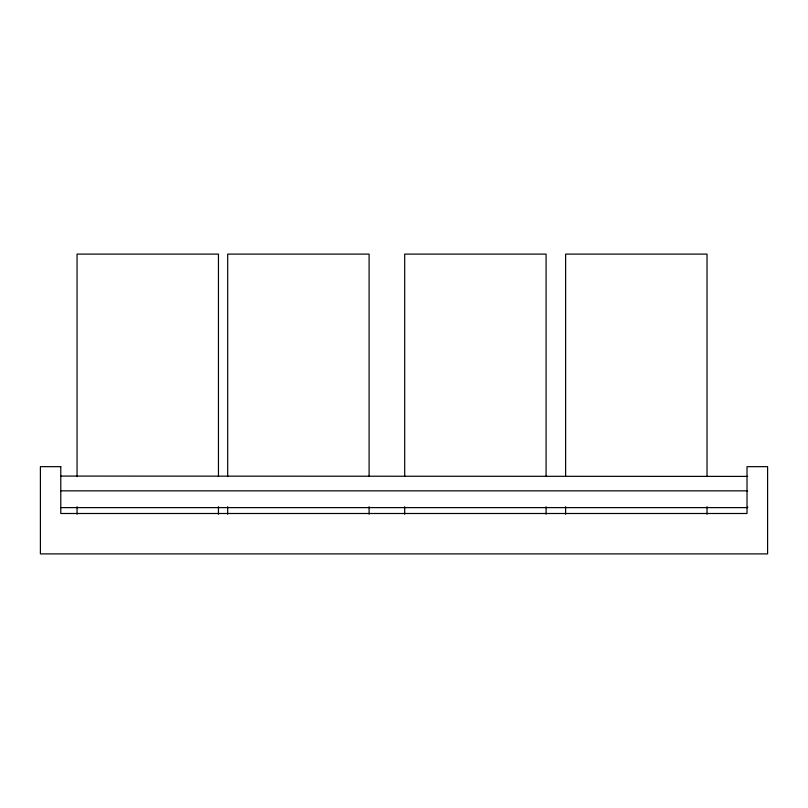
<?xml version="1.0" encoding="UTF-8"?>
<svg xmlns="http://www.w3.org/2000/svg" width="808" height="808" viewBox="0 0 808 808"><rect width="100%" height="100%" fill="white"/><g stroke="black" fill="none" stroke-linecap="round" stroke-linejoin="round"><path stroke-width="1.21" d="M60.782 476.074L747.673 476.407M60.782 490.84L747.653 490.84M60.782 507.616L747.673 507.616L747.673 506.778M707.02 476.538L707.02 254.106L565.62 254.106L565.62 476.538M707.02 506.697L707.02 514.241M565.62 506.697L565.62 514.241M546.087 476.538L546.087 254.106L404.687 254.106L404.687 476.538M546.087 506.697L546.087 514.241M404.687 506.697L404.687 514.241M369.094 476.538L369.094 254.106L227.694 254.106L227.694 476.538M369.094 506.697L369.094 514.241M227.694 506.697L227.694 514.241M218.453 476.538L218.453 254.106L77.053 254.106L77.053 476.538M218.453 506.697L218.453 514.241M77.053 506.697L77.053 514.241M60.782 466.66L40.4 466.66L40.4 553.894L767.6 553.894L767.6 466.66L747.016 466.66L747.016 513.494L60.782 513.494L60.782 466.66"/></g></svg>
